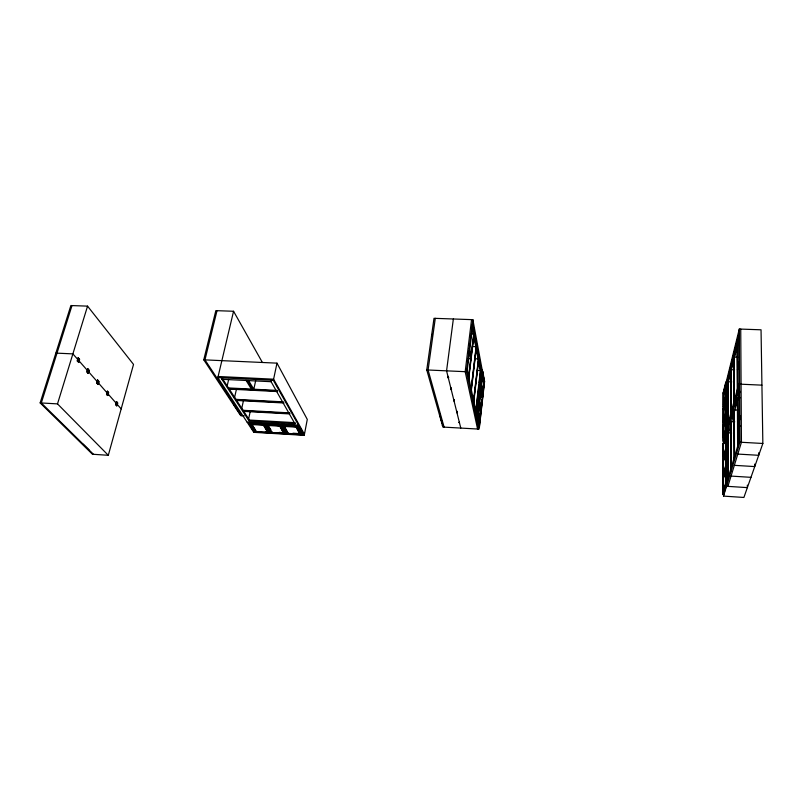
<?xml version="1.0" encoding="UTF-8"?>
<svg xmlns="http://www.w3.org/2000/svg" width="803" height="803" viewBox="0 0 803 803"><rect width="100%" height="100%" fill="white"/><g stroke="black" fill="none" stroke-linecap="round" stroke-linejoin="round"><path stroke-width="1.2" d="M725.541 469.695L723.162 477.855L723.132 492.681L725.51 484.781L725.531 469.745L726.213 469.795L726.203 484.821L723.814 492.721M725.531 467.336L725.541 452.531L726.223 452.571L726.213 467.376L725.531 467.336L723.172 475.466L723.202 460.872L726.223 450.192L726.233 435.617L724.186 443.105M761.927 385.149L739.603 384.135L723.232 444.139L723.202 458.523L725.551 450.152L725.561 435.577M725.581 416.566L723.272 425.379L723.242 439.512L725.561 430.89L725.581 416.566L726.243 416.606L726.233 430.93L724.487 437.394M723.272 423.101L725.581 414.268L725.591 400.155L723.302 409.169L723.272 423.101L723.935 423.141M723.302 406.93L725.591 397.886L725.611 383.985L723.332 393.199L723.302 406.93L723.955 406.96M725.751 382.278L725.711 431.512L726.384 431.552L726.414 382.308L725.751 382.278L723.192 392.667L723.091 441.198L723.754 441.238L723.844 392.697L723.192 392.667M726.354 485.554L726.384 433.891L725.711 433.861L725.661 485.504L726.354 485.554L723.664 494.417L722.991 494.367L723.091 443.507L726.384 431.552M726.564 380.602L726.504 486.277L747.352 487.622L747.332 485.153M726.906 433.74L726.896 481.93L739.443 440.395L739.172 388.913L726.906 433.74L728.261 433.821L739.995 391.342M726.926 381.927L726.906 427.858L739.141 382.64L738.88 333.777L726.926 381.927L728.251 381.987L739.111 338.645M724.045 437.866L723.383 437.836L723.413 425.981L725.43 418.283L726.103 418.313M723.423 421.424L725.43 413.675L726.103 413.706L724.075 421.455L723.423 421.424L723.443 409.741L725.45 401.861L726.113 401.891M723.453 405.254L725.45 397.324L726.113 397.355L724.105 405.284L723.453 405.254L723.473 393.741L725.42 385.219M725.992 382.911L739.292 329.039L761.043 329.802L762.85 443.477L743.899 497.458L723.513 496.103L723.523 493.634M723.613 442.915L723.704 392.155M454.297 400.516L453.735 399.844M97.896 383.503L98.699 382.911L97.394 381.425L98.659 382.84L98.086 384.476L96.691 383.071L97.564 380.08L98.96 381.485L98.418 383.081L98.789 381.475L97.564 380.08M106.859 393.681L108.204 392.998L108.044 393.902M454.287 400.316L453.805 399.914M77.941 359.252L79.226 360.748L79.638 359.383L78.132 357.867L77.198 360.948C80.872 364.221 78.574 359.082 78.383 358.951M87.597 371.578L87.939 370.745M116.315 403.056L117.268 404.16L116.284 403.809M78.021 358.991L77.74 359.523M456.927 411.467L457.228 412.541L456.947 411.196M448.536 377.179L448.004 376.436L448.335 376.818M478.949 423.131L479.2 420.882M479.833 415.261L480.094 413.003L480.696 413.043L479.16 405.515L478.548 405.485L477.253 416.847L478.819 424.255L479.421 424.285L477.865 416.887L479.16 405.515M480.585 408.687L480.856 406.218M483.004 387.257L483.276 384.828M478.809 425.871L477.012 417.419L478.568 403.839L479.17 403.869L480.927 412.491L479.411 425.901L478.809 425.871L479.491 419.768M479.772 417.329L480.324 412.451L478.568 403.839M480.977 406.689L480.565 410.293L481.168 410.323L482.653 397.094L480.947 388.291L480.345 388.261L478.819 401.651L479.25 403.809M481.378 403.076L481.79 399.472M482.302 394.935L482.573 392.567M482.974 389.013L483.376 385.45M478.789 427.487L476.771 417.992L482.111 371.277L482.713 371.307L484.59 381.425L479.391 427.517L478.789 427.487L479.2 423.884M479.742 419.096L480.013 416.697M480.816 409.54L480.555 411.909L481.148 411.939L479.19 402.233L478.578 402.193L479.07 404.622M481.358 404.812L481.619 402.454M482.944 390.72L483.205 388.391M482.322 393.329L482.914 393.36L484.219 380.903L472.857 319.674L434.001 318.309L426.764 369.942L442.905 427.066L478.779 429.093L481.007 409.319M482.543 395.728L481.178 408.717L479.662 401.139L480.937 389.927L480.335 389.907L479.05 401.109L480.365 407.603M482.703 372.933L484.37 381.927L482.894 394.966L481.198 386.143L482.703 372.933L482.101 372.913L480.595 386.113L481.198 386.143M475.617 411.889L480.355 370.815L471.752 325.356M476.018 410.765L478.959 385.209M479.24 382.78L480.636 370.615L479.311 363.588M476.56 414.438L481.559 370.866L472.826 324.191L467.226 370.384L476.56 414.438L475.336 414.378M476.53 418.564L482.131 369.641M482.292 396.541L482.884 396.572L480.826 385.591L481.941 375.774M479.391 427.517L477.383 418.032L482.713 371.307M479.411 425.901L477.624 417.46L479.17 403.869M481.168 410.323L479.421 401.681L480.947 388.291M482.914 393.36L481.429 385.621L482.683 374.569L482.081 374.539M473.429 401.701L478.427 358.891L474.754 358.73M473.409 403.487L478.417 360.567M473.529 404.05L478.528 361.159M470.959 390.218L476.129 346.675L472.375 346.525M470.949 391.984L476.109 348.392M471.07 392.577L476.229 349.014M459.045 422.508L459.457 422.88L459.316 421.816M468.52 378.825L473.71 335.704M468.51 380.632L473.83 336.347M459.446 422.348L459.376 422.94M478.779 429.093L466.523 371.749L472.857 319.674M468.54 376.988L470.739 358.74L469.313 351.674M471.552 319.624L465.188 371.679L477.574 429.023M453.745 399.573L454.368 401.38L453.775 399.794M456.977 411.728L457.108 412.893L456.716 411.638M450.824 388.361L451.075 389.094L451.135 388.351M450.874 388L451.356 389.877L451.497 389.345M451.075 388.01L451.527 389.596L451.156 389.023M439.944 416.576L440.265 414.147M453.354 318.992L446.568 370.835L460.781 428.079M448.345 377.932L448.566 377.52M448.486 377.199L448.526 377.721M432.124 336.407L432.466 333.928M435.286 318.349L428.079 370.002L444.099 427.136M116.023 403.186L117.499 404.371L116.525 403.628M116.475 403.668L115.983 403.267L116.736 403.528M117.238 404.13L116.746 403.889M107.652 395.518C109.067 391.292 108.003 397.816 106.468 394.183L107.2 392.687M107.231 392.717L107.632 393.139M107.421 392.958L108.375 394.012L107.923 393.721M107.833 393.821L108.194 394.213L108.495 392.577L107.311 391.232L107.08 393.129M97.966 382.148L97.364 381.676L98.418 382.68M97.434 381.555L97.715 381.786M98.357 382.8L97.876 382.268L98.458 382.72M88.711 371.588L87.878 371.046M87.908 370.655L87.326 370.635L88.059 370.886M88.37 371.177L87.858 370.856M77.66 359.493L78.102 359.874L77.981 359.383M79.055 360.607L78.423 360.166M233.563 311.263L217.844 377.631L253.798 432.325L304.237 435.336L307.288 419.417L276.985 363.147L203.771 359.824L215.836 310.641L233.563 311.263L262.159 362.053M301.316 434.744L296.839 426.112L301.316 434.744L287.374 433.911L282.686 425.289L287.474 433.379L299.9 434.172L295.976 426.564L290.054 426.212M297.692 425.66L302.731 435.306L297.702 425.66L248.649 422.83L254.471 432.426L248.649 422.83M294.942 423.753L295.153 422.669L249.402 420.049L222.15 378.153L221.879 379.287L249.161 421.123L294.942 423.753L271.103 381.706L271.354 380.562M299.9 434.172L295.976 426.564M271.263 432.947L266.345 424.345L271.263 432.947L285.115 433.771L281 426.172M286.641 433.801L286.541 434.343L281.241 424.717M287.374 433.911L287.474 433.379M284.021 426.413L284.132 425.871L288.207 433.479L284.021 426.413L295.875 427.096M279.564 425.61L283.69 433.208L279.564 425.61L277.216 425.47M285.115 433.771L280.398 425.158M285.226 433.239L272.076 432.516L272.187 431.984M272.076 432.516L267.69 425.46L267.8 424.928L271.334 425.128M267.7 431.723L267.59 432.255L263.264 424.657L267.7 431.723L265.391 431.582M269.025 432.817L264.077 424.215L269.025 432.817L255.264 431.994L249.994 423.944L263.956 424.757M304.237 435.336L273.361 380.341L276.985 363.147M264.89 423.763L270.45 433.379M255.264 431.994L250.114 423.402M256.167 431.04L256.047 431.562L251.57 423.984L258.586 424.385M253.798 432.325L254.029 431.271M249.161 421.123L249.402 420.049M229.267 389.094L277.577 391.573L276.915 390.399L253.808 389.224L255.665 380.712M248.458 419.578L250.225 411.487M241.593 409.038L243.419 400.827M234.446 398.067L236.604 388.542M226.998 386.634L228.674 379.377M217.011 310.681L204.966 359.874L241.793 415.713M725.129 388.622L726.263 384.015L726.263 397.917L725.591 397.886M728.03 421.766L728.03 381.746L730.138 373.325M731.111 415.542L731.041 369.691L733.31 360.647M734.484 355.92L736.552 347.649M738.328 340.572L737.485 343.945L737.596 367.754L739.161 361.751M725.109 404.692L726.253 400.185L726.243 414.298L725.581 414.268M737.425 369.611L739.011 363.558M739.172 364.181L737.606 370.163L737.696 388.923M725.089 421.013L726.243 416.606M723.383 437.836L725.42 430.278L726.093 430.308L723.091 441.198M725.209 440.536L726.083 437.334L725.41 437.294L723.373 444.772L723.352 456.827L725.4 449.499L726.073 449.529L723.061 460.209M451.206 389.435L451.437 388.983M728.04 476.53L728.04 432.877L728.963 429.515M732.095 418.142L733.38 413.465M735.267 406.619L737.084 400.004M108.295 455.291L133.529 364.421L87.557 306.134L70.875 305.541L40.15 402.905L92.435 454.237L108.295 455.291L57.505 403.879L40.15 402.905M116.756 405.846C118.071 401.841 117.057 407.924 115.622 404.561L116.435 401.651L117.73 402.955L117.368 404.29L117.569 402.945L116.435 401.651M116.917 405.856L115.783 404.571L116.606 401.661M724.206 459.717L726.223 452.571M725.189 457.409L726.073 454.297L725.39 454.257L723.342 461.534L723.312 473.78L725.38 466.643L726.063 466.684L723.021 477.163M107.823 395.528L106.638 394.183L107.311 391.232M107.482 391.242L108.666 392.577L108.285 393.892L107.13 392.597M740.105 415.532L737.857 423.322L737.736 397.656L740.095 397.766M737.686 425.188L739.954 417.339M737.957 446.659L737.867 425.861L740.115 418.102M98.086 384.476L96.862 383.081L97.735 380.09M97.916 384.466L98.307 383.141M724.176 476.741L726.213 469.795M88.2 373.435C89.765 369.129 88.43 375.603 86.925 371.99L87.828 368.948L89.274 370.414L88.611 371.759M87.828 368.948L89.103 370.404C89.625 375.011 85.951 367.372 88.701 371.749M88.37 373.445L87.095 371.99L87.999 368.958M722.991 494.367L726.053 484.099L725.36 484.058L723.282 490.984L723.312 478.548L725.38 471.471L726.063 471.522M78.704 362.464L77.379 360.959L78.313 357.877M78.523 362.454L79.457 359.383L78.132 357.867M723.513 496.103L739.924 442.192L739.292 329.039M78.001 359.463L78.423 359.844M57.505 403.879L87.557 306.134M727.889 486.367L741.44 442.272L740.737 329.089M71.989 305.582L41.304 402.965L93.489 454.307M88.2 371.307L88.511 371.548M457.098 412.612L456.616 411.136M448.204 376.497L448.154 377.069M448.335 378.032L448.004 376.436M88.32 371.478L87.828 371.217M448.566 378.072L448.204 376.446M471.351 333.847L473.72 333.938L471.01 356.462L469.353 348.191M737.796 357.245L734.193 357.104L734.333 403.809M731.041 369.691L734.574 369.842M468.34 358.64L470.739 358.74M477.032 370.444L480.636 370.615M728.03 381.746L731.724 381.917M480.355 370.815L481.559 370.866M55.869 353.109L72.872 353.882L121.173 408.908M426.764 369.942L466.523 371.749M725.46 385.691L726.123 385.721M483.998 381.395L484.59 381.425M483.777 381.897L484.37 381.927M723.332 393.199L723.985 393.239M483.557 382.399L484.149 382.419L482.683 374.569M723.473 393.741L724.115 393.771M480.826 385.591L481.429 385.621M480.355 386.624L480.967 386.655M726.404 398.479L725.741 398.449L723.162 408.607L723.814 408.637M218.115 376.487L273.602 379.187L304.447 434.262M217.844 377.631L273.361 380.341M221.879 379.287L271.103 381.706M482.653 397.094L482.061 397.063L481.629 394.865M723.302 409.169L723.955 409.209M738.047 410.112L734.354 409.921L734.494 456.716M723.443 409.741L724.095 409.771M228.514 387.939L251.389 389.104L245.999 380.271M479.05 401.109L479.662 401.139M228.895 388.522L277.246 390.981M478.819 401.651L479.421 401.681M726.394 414.89L725.721 414.86L723.132 424.777L723.784 424.817M731.121 421.655L734.735 421.836M737.867 425.861L740.256 425.981M235.941 399.352L283.399 401.871M480.324 412.451L480.927 412.491M723.272 425.379L723.925 425.409M236.303 399.914L282.465 402.373M723.413 425.981L724.065 426.012M236.664 400.466L284.031 402.996M477.253 416.847L477.865 416.887M440.476 415.442L439.934 415.412L441.961 422.629M477.012 417.419L477.624 417.46M725.561 430.89L726.233 430.93M439.632 415.984L440.235 416.014L442.905 425.47L442.312 425.439M476.771 417.992L477.383 418.032M728.04 432.877L731.573 433.068M243.058 410.303L289.622 412.883M243.409 410.845L289.923 413.425M243.761 411.377L289.01 413.886M240.047 414.087L240.599 414.117M739.924 442.192L762.85 443.477M244.162 415.854L240.699 415.653L203.771 359.824M723.091 443.507L723.754 443.547M281.813 422.659L284.302 422.8M247.183 422.248L298.555 425.219M725.551 450.152L726.223 450.192M725.691 450.814L726.374 450.844M248.528 423.362L297.592 426.202M266.235 424.887L280.287 425.7M282.576 425.831L296.729 426.654M251.459 424.516L263.143 425.199M267.69 425.46L279.454 426.142M737.816 454.076L758.694 455.301L758.664 452.812M279.153 432.405L283.8 432.676M292.985 433.219L300.001 433.64M255.374 431.462L269.135 432.285M734.354 465.339L754.74 466.573L754.71 464.074M725.681 468.019L726.364 468.069M731.051 476.089L750.966 477.333M725.51 484.781L726.203 484.821M83.05 444.159L89.123 450.132M233.914 404.812L239.364 413.053M251.379 427.236L252.704 429.254M251.57 423.984L255.505 430.027M267.8 424.928L270.932 429.966M247.254 380.391L252.945 389.746M248.448 380.391L253.808 389.224M469.414 350.359L471 358.228M480.937 389.927L482.432 397.626M480.345 388.261L481.208 392.667M480.335 389.907L480.977 393.199M481.409 395.397L481.84 397.595M472.826 329.16L473.268 331.549M474.402 337.521L475.697 344.387M476.821 350.359L478.197 357.666M482.111 371.277L482.533 373.525M482.954 375.774L483.366 378.022M482.312 374.037L483.567 380.773M482.924 379.026L483.346 381.274M737.315 345.28L737.535 392.055M737.566 399.492L737.786 446.859M737.154 346.535L737.355 391.442M737.385 398.91L737.606 446.448M734.032 358.489L734.163 403.106M734.193 411.798L734.343 460.36M733.872 359.614L734.002 403.789M734.022 411.116L734.173 460.29M731.131 422.89L731.202 468.731M730.891 371.096L730.961 416.034M730.971 423.532L731.041 471.08M730.74 372.16L730.8 415.462M730.81 424.034L730.881 471.03M728.251 381.987L728.261 424.205M728.261 433.821L728.281 479.552"/></g></svg>
